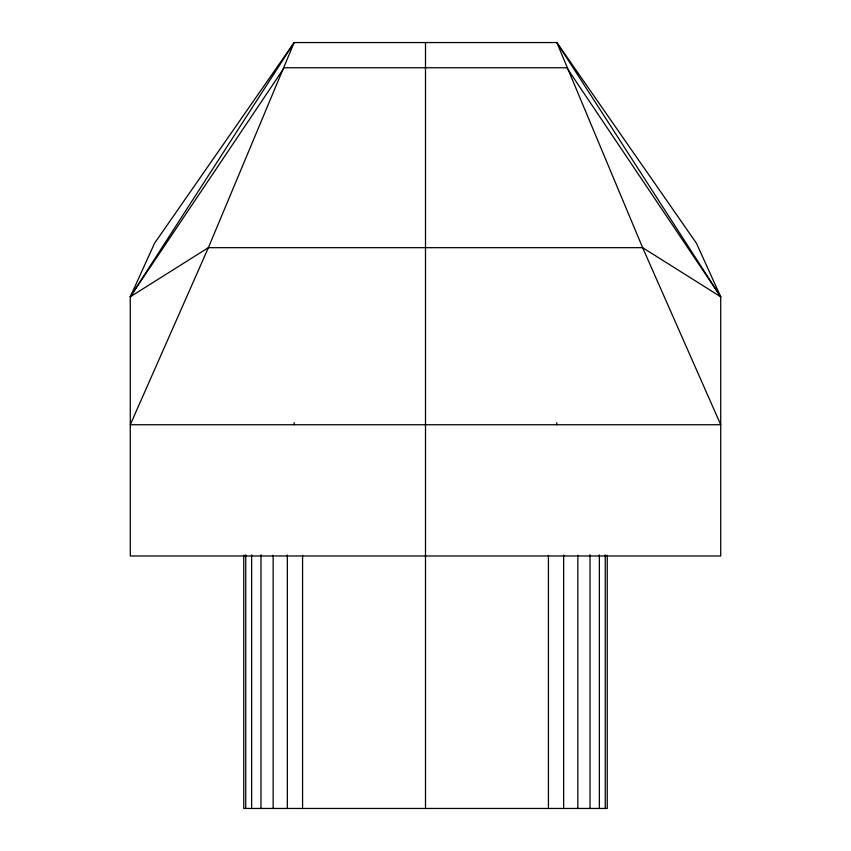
<?xml version="1.0" encoding="UTF-8"?>
<svg xmlns="http://www.w3.org/2000/svg" width="851" height="851" viewBox="0 0 851 851"><rect width="100%" height="100%" fill="white"/><g stroke="black" fill="none" stroke-linecap="round" stroke-linejoin="round"><path stroke-width="1.28" d="M130.277 296.797L154.574 243.216L294.169 42.55L556.831 42.55L696.426 243.216L720.723 296.797L720.723 555.98L130.277 555.98L130.277 296.797L294.169 42.55L208.378 247.673L130.277 424.745L720.723 424.745L642.622 247.673L556.831 42.55L720.723 296.797L642.622 247.673L208.378 247.673L130.277 296.797L284.17 67.761L566.83 67.761L720.723 296.797M607.252 555.267L607.252 808.45L243.748 808.45L243.748 555.267M605.252 554.788L605.252 808.45M599.37 554.916L599.37 808.45M590.02 554.735L590.02 808.45M577.84 555.15L577.84 808.45M563.649 555.033L563.649 808.45M556.831 422.66L556.831 424.745M548.427 555.331L548.427 808.45M425.5 42.55L425.5 808.45M302.573 555.331L302.573 808.45M294.169 422.66L294.169 424.745M287.351 555.033L287.351 808.45M273.16 555.15L273.16 808.45M260.98 554.735L260.98 808.45M251.63 554.916L251.63 808.45M245.748 554.788L245.748 808.45"/></g></svg>
